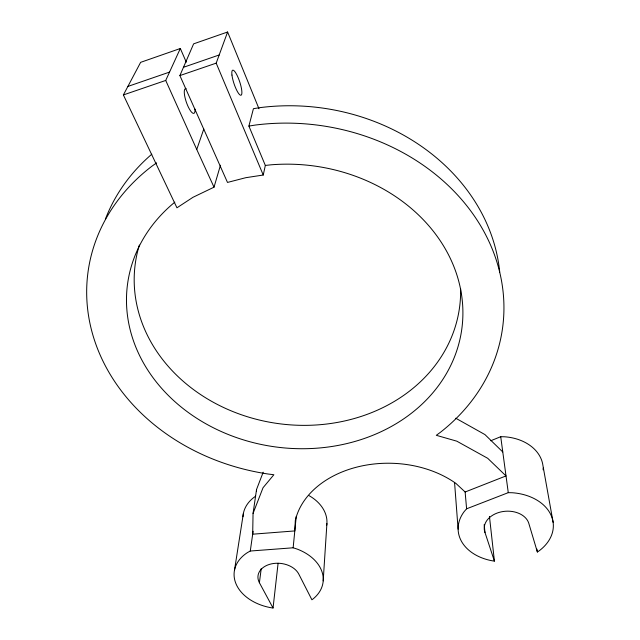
<?xml version="1.0" encoding="UTF-8"?>
<svg xmlns="http://www.w3.org/2000/svg" width="640" height="640" viewBox="0 0 640 640"><rect width="100%" height="100%" fill="white"/><g stroke="black" fill="none" stroke-linecap="round" stroke-linejoin="round"><path stroke-width="0.96" d="M263.192 472.192L256.552 489.448L253.056 513.408L252.688 534.192L294.808 530.928L295.296 520.56A95.72 69.856 1.4 0 1 359.536 466.448A95.72 69.856 1.4 0 1 455.968 483.456L465.136 492L466.6 508.808L464.168 511.608A47.672 34.552 -3.7 0 0 493.08 560.944L494.416 561.104L489.448 516.416M256.512 491.408L256.552 489.448M323.192 580.872L326.912 523.552M293.144 547.792L250.28 551.024L247.424 552.608A44.72 31.592 6.2 0 0 236.208 584.296A44.72 31.592 6.2 0 0 271.776 607.848L273.048 608L259.4 582.712A21.168 14.944 6.2 0 1 271.464 563.864A21.168 14.944 6.2 0 1 298.8 574.104L311.896 599.768L312.792 599.152A44.72 31.592 6.2 0 0 297.112 549.064L293.144 547.792L296.24 516.408M273.048 608L278.088 563.296M259.4 582.712L261.232 568.528M250.28 551.024L253.104 531.296M234.48 570.272L243.368 513.52M259 108.784L227.608 32L193.616 43.856L179.888 75.576L227.496 182.432L245.784 177.696L263.248 175.024L265.328 165.44L248.896 126.08L253.424 108.688L259.848 107.648A202.904 173.104 7.6 0 1 499.72 272.136M220.464 165.208L214.016 187.176L192.992 197.288L176.944 207.8L123.384 94.936L140.632 62.344L180.328 48.496L186.288 62.168M214.016 187.176L196.752 149.472L203.8 129M263.248 175.024L216.192 63.144L227.608 32M253.056 513.408L263.032 487.728L273.872 474.736L268.504 474.072A209.152 176.2 7.5 0 1 96.888 347.048A209.152 176.2 7.5 0 1 151.952 166.184L156.624 162.872M123.384 94.936L165.72 80.44L180.328 48.496M494.416 561.104L484.992 532.512A22.584 16.368 -3.8 0 1 501.144 511.88A22.584 16.368 -3.8 0 1 528.68 522.96L537.368 552.008L538.432 551.336A47.672 34.552 -3.7 0 0 551.088 515.272A47.672 34.552 -3.7 0 0 512.312 492.744L508.272 492.656L466.6 508.808M490.736 440.768L500.72 436.704L504.504 436.776A44.744 33.696 -4.5 0 1 542.92 465.408L553.112 522.312M465.136 492L506.016 475.928L487.712 458.304L456.8 441.176L436.304 435.312L440.448 432.272A209.152 176.2 7.5 0 0 480.312 225.232A209.152 176.2 7.5 0 0 255.536 125.024L248.896 126.08M127.912 86.424L169.56 72.088M183.504 67.288L219.216 54.968M179.888 75.576L216.192 63.144M265.328 165.44L271.016 164.816A168.64 141.784 7.5 0 1 460.624 336.096A168.64 141.784 7.5 0 1 218.288 430.168A168.64 141.784 7.5 0 1 174.832 202.152M455.728 418.208L484.944 434.584L502.776 451.968M165.72 80.44L196.752 149.472M536.912 549.08L537.368 552.008M500.72 436.704L508.272 492.656M484.168 524.664L484.992 532.512M454.552 482.416L458.112 529.184M242.984 516.744A42.12 30.984 6.2 0 1 255.664 496.168M308.928 495.568A42.12 30.984 6.2 0 1 326.744 525.16M543.152 468.056A44.744 33.696 -4.5 0 1 543.144 469.832M460.6 288.576A163.608 139.328 7.5 0 1 278.536 423.632A163.608 139.328 7.5 0 1 139.36 245.048M105.392 219.16A202.904 173.104 7.6 0 1 151.792 154.2M195 109.088A13.024 3.496 71 0 1 187.64 105.512A13.024 3.496 71 0 1 186.184 88.736M231.96 75.072A13.192 2.992 71.6 0 0 240.36 95.16A13.192 2.992 71.6 0 0 238.248 77.896A13.192 2.992 71.6 0 0 231.96 75.072"/></g></svg>
